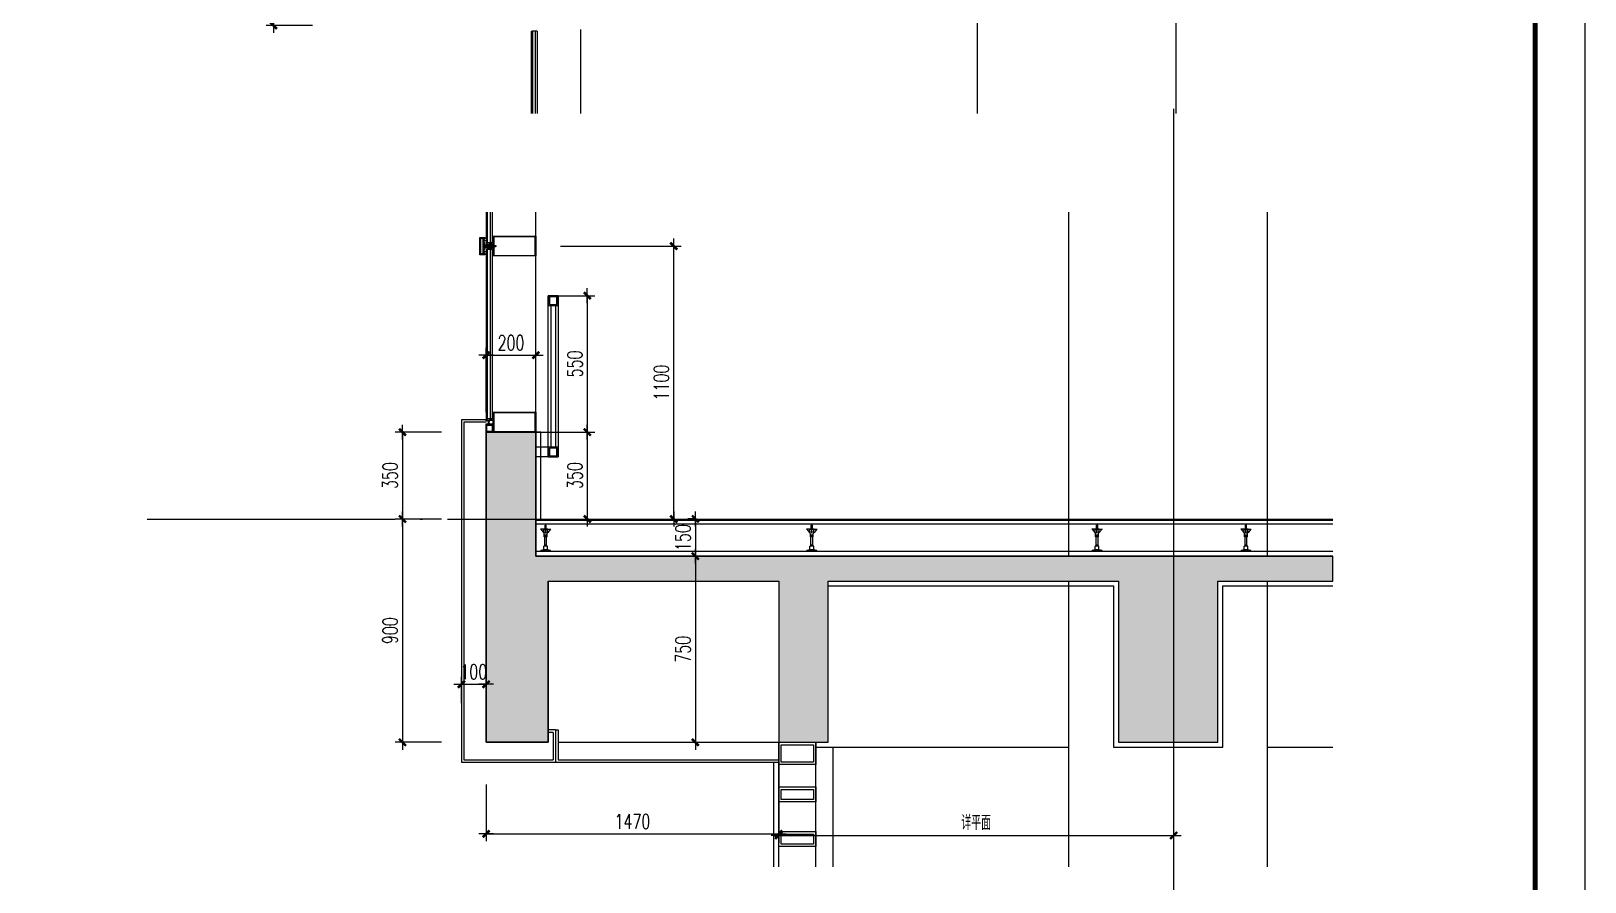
# Model space of a CAD drawing. Extents: x 1980812 to 2578970, y -669191 to 284498.
# Drawn here: x 2377895 to 2384156, y -403514 to -400084 of the extents above; entities that cross this region are included whole.
import ezdxf
from ezdxf.enums import TextEntityAlignment as Align

# ---------------------------------------------------------------- set-up
doc = ezdxf.new("R2010")
doc.units = 0
doc.header["$LTSCALE"] = 1000
doc.header["$MEASUREMENT"] = 0
for name, pattern in [('CENTER', [2, 1.25, -0.25, 0.25, -0.25]), ('DOTE', [2.42, 2, -0.2, 0.02, -0.2]), ('HIDDEN', [0.375, 0.25, -0.125]), ('HIDDEN2', [0.1875, 0.125, -0.0625])]:
    doc.linetypes.add(name, pattern=pattern)
for name, color, linetype in [('A-SECT-MBND-FINE', 252, 'Continuous'), ('A-SECT-MCUT', 1, 'Continuous'), ('A-SECT-MCUT-FINE', 137, 'Continuous'), ('dote', 1, 'DOTE'), ('SF', 1, 'Continuous'), ('TEXT', 7, 'Continuous'), ('TK', 1, 'Continuous'), ('WALL', 4, 'Continuous'), ('WINDOW', 2, 'Continuous'), ('可见看线', 63, 'Continuous'), ('建筑辅助线', 231, 'Continuous'), ('柱墙填充', 181, 'Continuous'), ('栏杆', 143, 'Continuous'), ('看线', 66, 'Continuous'), ('详细标注', 231, 'Continuous'), ('铝板', 31, 'Continuous'), ('面层', 31, 'Continuous')]:
    doc.layers.add(name, color=color, linetype=linetype)
doc.styles.add('DIM_FONT', font='SIMPLEX', dxfattribs={"width": 0.7, "bigfont": 'GBCBIG'})
doc.styles.add('ROMANS', font='simplex_.ttf', dxfattribs={"width": 0.8, "height": 500})
doc.dimstyles.new('DIMN20', dxfattribs={"dimscale": 0.2, "dimtxt": 300, "dimasz": 1, "dimexe": 150, "dimexo": 0, "dimgap": 100, "dimtad": 1, "dimdec": 0, "dimzin": 0, "dimdsep": 46, "dimtxsty": 'DIM_FONT', "dimblk1": '_DIMX', "dimblk2": '_DIMX', "dimsah": 1, "dimcen": 0.09, "dimclrd": 256, "dimclre": 256, "dimclrt": 7, "dimadec": 0, "dimazin": 0, "dimtfac": 1, "dimtdec": 0, "dimtix": 1, "dimtmove": 2, "dimatfit": 3, "dimldrblk": '_DIMX', "dimfxl": 150, "dimtolj": 1, "dimtzin": 0, "dimarcsym": 0})

# ---------------------------------------------------------------- blocks, each defined once
blk = doc.blocks.new('_DIMX')
blk.add_line((-150, 0), (150, 0))
at = {"const_width": 50}
blk.add_lwpolyline([(-70, -70), (70, 70)], dxfattribs=at)
blk = doc.blocks.new('*D2738')
at = {"layer": 'Defpoints', "color": 0, "transparency": 16777216}
for p in [(2382498.7, -401114.4, 0), (2382498.7, -403958.5), (2380907.3, -404410.1)]:
    blk.add_point(p, dxfattribs=at)
at = {"layer": '详细标注', "lineweight": -2, "transparency": 16777216}
for p, q in [((2382498.7, -401114.4), (2382498.7, -403988.5)), ((2380907.3, -404410.1), (2380907.3, -403928.5)), ((2380907.5, -403958.5), (2382498.5, -403958.5))]:
    blk.add_line(p, q, dxfattribs=at)
at = {"layer": '详细标注', "lineweight": -2, "transparency": 16777216, "xscale": 0.2, "yscale": 0.2, "zscale": 0.2, "rotation": 180}
blk.add_blockref('_DIMX', (2380907.3, -403958.5), dxfattribs=at)
at = {"layer": '详细标注', "lineweight": -2, "transparency": 16777216, "xscale": 0.2, "yscale": 0.2, "zscale": 0.2}
blk.add_blockref('_DIMX', (2382498.7, -403958.5), dxfattribs=at)
at = {"layer": '详细标注', "color": 7, "transparency": 16777216, "insert": (2381703, -403906.9), "char_height": 60, "attachment_point": 5, "style": 'DIM_FONT'}
blk.add_mtext('\\A1;详平面', dxfattribs=at)
blk = doc.blocks.new('M5x45_Pan')
at = {"color": 8, "linetype": 'HIDDEN'}
for p, q in [((0, 1.9), (45, 1.9)), ((44.4, -2.5), (44.4, 2.5)), ((0, -1.9), (45, -1.9))]:
    blk.add_line(p, q, dxfattribs=at)
at = {"color": 0, "linetype": 'ByBlock'}
blk.add_lwpolyline([(-1.4, -4.8), (0, -4.8), (0, 4.7), (-1.4, 4.7, 0.228537), (-2.2, 4.4, 0.349288), (-2.2, -4.4, 0.228537)], format="xyb", close=True, dxfattribs=at)
at = {"color": 8, "linetype": 'HIDDEN2'}
blk.add_lwpolyline([(-3.7, 0.7), (-1.8, 0.7), (-1.8, -0.8), (-3.7, -0.8)], dxfattribs=at)
at = {"color": 8, "linetype": 'ByBlock'}
blk.add_lwpolyline([(0, 2.5), (44.4, 2.5), (45, 1.9), (45, -1.9), (44.4, -2.5), (0, -2.5)], dxfattribs=at)
at = {"layer": 'TEXT', "color": 8, "linetype": 'CENTER'}
blk.add_line((48, 0), (-6.7, 0), dxfattribs=at)
at = {"layer": 'Defpoints', "color": 8, "style": 'ROMANS', "width": 0.8}
blk.add_text('M5x45', height=1, rotation=90, dxfattribs=at).set_placement((-1, 0), align=Align.MIDDLE)
blk = doc.blocks.new('*D2578')
at = {"layer": 'Defpoints', "color": 0, "transparency": 16777216}
for p in [(2380185.8, -402200.8, 0), (2380185.8, -402950.8, 0), (2380571.7, -402950.8, 0)]:
    blk.add_point(p, dxfattribs=at)
at = {"layer": '详细标注', "lineweight": -2, "transparency": 16777216}
for p, q in [((2380185.8, -402200.8, 0), (2380601.7, -402200.8, 0)), ((2380571.7, -402201, 0), (2380571.7, -402950.6, 0)), ((2380185.8, -402950.8, 0), (2380601.7, -402950.8, 0))]:
    blk.add_line(p, q, dxfattribs=at)
at = {"layer": '详细标注', "lineweight": -2, "transparency": 16777216, "xscale": 0.2, "yscale": 0.2, "zscale": 0.2}
for p, rotation in [((2380571.7, -402200.8, 0), 90), ((2380571.7, -402950.8, 0), 270)]:
    blk.add_blockref('_DIMX', p, dxfattribs=dict(at, rotation=rotation))
at = {"layer": '详细标注', "color": 7, "transparency": 16777216, "insert": (2380521.7, -402575.8, 0), "char_height": 60, "attachment_point": 5, "rotation": 90, "style": 'DIM_FONT'}
blk.add_mtext('\\A1;750', dxfattribs=at)
blk = doc.blocks.new('A$C573D0ACE')
at = {"layer": '建筑辅助线'}
for p, q in [((-40, 89), (-40, 90)), ((-29, 89), (-40, 89)), ((-40, 89), (-29, 75.7)), ((-11, 89), (-29, 89)), ((-29, 88), (-29, 89)), ((-11, 88), (-29, 88)), ((-29, 75.7), (-26.4, 72.5)), ((-25.8, 65), (-27.8, 88)), ((-14.2, 65), (-25.8, 65)), ((-25.8, 57.5), (-25.8, 65)), ((-22.5, 90), (-22.5, 105)), ((-17.5, 105), (-22.5, 105)), ((-22.4, 57.5), (-22.4, 65)), ((-20.5, 72.5), (-20.5, 88)), ((-19.5, 72.5), (-20.5, 72.5)), ((-20, 105), (-20, 110)), ((-19.5, 72.5), (-19.5, 88)), ((-17.6, 57.5), (-17.6, 65)), ((-17.5, 90), (-17.5, 105)), ((-14.2, 65), (-12.2, 88)), ((-14.2, 57.5), (-14.2, 65)), ((-11, 75.7), (-13.6, 72.5)), ((-11, 88), (-11, 89)), ((-11, 89), (0, 89)), ((0, 89), (-11, 75.7)), ((0, 89), (0, 90)), ((-27.5, 6), (-40, 3)), ((-40, 0), (-40, 3)), ((0, 3), (-40, 3)), ((-27.5, 6), (-27.5, 21)), ((-12.5, 21), (-27.5, 21)), ((-12.5, 6), (-27.5, 6)), ((-14.2, 57.5), (-25.8, 57.5)), ((-23.8, 21), (-23.8, 57.5)), ((-16.2, 25), (-23.8, 26)), ((-16.2, 24), (-23.8, 25)), ((-16.2, 23), (-23.8, 24)), ((-16.2, 22), (-23.8, 23)), ((-16.2, 21), (-23.8, 22)), ((-16.2, 21), (-16.2, 57.5)), ((-12.5, 6), (-12.5, 21)), ((0, 3), (-12.5, 6)), ((0, 0), (0, 3))]:
    blk.add_line(p, q, dxfattribs=at)
blk = doc.blocks.new('*D2579')
at = {"layer": 'Defpoints', "color": 0, "transparency": 16777216}
for p in [(2380028.6, -400950.8, 0), (2380484.4, -400950.8, 0), (2380028.6, -402050.8, 0)]:
    blk.add_point(p, dxfattribs=at)
at = {"layer": '详细标注', "lineweight": -2, "transparency": 16777216}
for p, q in [((2380028.6, -400950.8, 0), (2380514.4, -400950.8, 0)), ((2380484.4, -402050.6, 0), (2380484.4, -400951, 0)), ((2380028.6, -402050.8, 0), (2380514.4, -402050.8, 0))]:
    blk.add_line(p, q, dxfattribs=at)
at = {"layer": '详细标注', "lineweight": -2, "transparency": 16777216, "xscale": 0.2, "yscale": 0.2, "zscale": 0.2}
for p, rotation in [((2380484.4, -400950.8, 0), 90), ((2380484.4, -402050.8, 0), 270)]:
    blk.add_blockref('_DIMX', p, dxfattribs=dict(at, rotation=rotation))
at = {"layer": '详细标注', "color": 7, "transparency": 16777216, "insert": (2380434.4, -401500.8, 0), "char_height": 60, "attachment_point": 5, "rotation": 90, "style": 'DIM_FONT'}
blk.add_mtext('\\A1;1100', dxfattribs=at)
blk = doc.blocks.new('*D2580')
at = {"layer": 'Defpoints', "color": 0, "transparency": 16777216}
for p in [(2379928.7, -401390.5, 0), (2379728.7, -401620.8, 0), (2379928.7, -401620.8, 0)]:
    blk.add_point(p, dxfattribs=at)
at = {"layer": '详细标注', "lineweight": -2, "transparency": 16777216}
for p, q in [((2379728.7, -401620.8, 0), (2379728.7, -401360.5, 0)), ((2379928.7, -401620.8, 0), (2379928.7, -401360.5, 0)), ((2379728.9, -401390.5, 0), (2379928.5, -401390.5, 0))]:
    blk.add_line(p, q, dxfattribs=at)
at = {"layer": '详细标注', "lineweight": -2, "transparency": 16777216, "xscale": 0.2, "yscale": 0.2, "zscale": 0.2, "rotation": 180}
blk.add_blockref('_DIMX', (2379728.7, -401390.5, 0), dxfattribs=at)
at = {"layer": '详细标注', "lineweight": -2, "transparency": 16777216, "xscale": 0.2, "yscale": 0.2, "zscale": 0.2}
blk.add_blockref('_DIMX', (2379928.7, -401390.5, 0), dxfattribs=at)
at = {"layer": '详细标注', "color": 7, "transparency": 16777216, "insert": (2379828.7, -401340.5, 0), "char_height": 60, "attachment_point": 5, "style": 'DIM_FONT'}
blk.add_mtext('\\A1;200', dxfattribs=at)
blk = doc.blocks.new('*D2744')
at = {"layer": 'Defpoints', "color": 0, "transparency": 16777216}
for p in [(2379928.7, -401700.8, 0), (2379928.7, -402050.8, 0), (2380136.2, -402050.8, 0)]:
    blk.add_point(p, dxfattribs=at)
at = {"layer": '详细标注', "lineweight": -2, "transparency": 16777216}
for p, q in [((2379928.7, -401700.8, 0), (2380166.2, -401700.8, 0)), ((2380136.2, -401701, 0), (2380136.2, -402050.6, 0)), ((2379928.7, -402050.8, 0), (2380166.2, -402050.8, 0))]:
    blk.add_line(p, q, dxfattribs=at)
at = {"layer": '详细标注', "lineweight": -2, "transparency": 16777216, "xscale": 0.2, "yscale": 0.2, "zscale": 0.2}
for p, rotation in [((2380136.2, -401700.8, 0), 90), ((2380136.2, -402050.8, 0), 270)]:
    blk.add_blockref('_DIMX', p, dxfattribs=dict(at, rotation=rotation))
at = {"layer": '详细标注', "color": 7, "transparency": 16777216, "insert": (2380086.2, -401875.8, 0), "char_height": 60, "attachment_point": 5, "rotation": 90, "style": 'DIM_FONT'}
blk.add_mtext('\\A1;350', dxfattribs=at)
blk = doc.blocks.new('*D2581')
at = {"layer": 'Defpoints', "color": 0, "transparency": 16777216}
for p in [(2380571.7, -402050.4, 0), (2380571.7, -402200.8, 0), (2380571.7, -402200.8, 0)]:
    blk.add_point(p, dxfattribs=at)
at = {"layer": '详细标注', "lineweight": -2, "transparency": 16777216}
for p, q in [((2380571.7, -402050.4, 0), (2380541.7, -402050.4, 0)), ((2380571.7, -402050.6, 0), (2380571.7, -402200.6, 0)), ((2380571.7, -402200.8, 0), (2380541.7, -402200.8, 0))]:
    blk.add_line(p, q, dxfattribs=at)
at = {"layer": '详细标注', "lineweight": -2, "transparency": 16777216, "xscale": 0.2, "yscale": 0.2, "zscale": 0.2}
for p, rotation in [((2380571.7, -402050.4, 0), 90), ((2380571.7, -402200.8, 0), 270)]:
    blk.add_blockref('_DIMX', p, dxfattribs=dict(at, rotation=rotation))
at = {"layer": '详细标注', "color": 7, "transparency": 16777216, "insert": (2380521.7, -402125.6, 0), "char_height": 60, "attachment_point": 5, "rotation": 90, "style": 'DIM_FONT'}
blk.add_mtext('\\A1;150', dxfattribs=at)
blk = doc.blocks.new('*D2582')
at = {"layer": 'Defpoints', "color": 0, "transparency": 16777216}
for p in [(2379548.8, -401700.8, 0), (2379391.6, -402050.8, 0), (2379548.8, -402050.8, 0)]:
    blk.add_point(p, dxfattribs=at)
at = {"layer": '详细标注', "lineweight": -2, "transparency": 16777216}
for p, q in [((2379548.8, -401700.8, 0), (2379361.6, -401700.8, 0)), ((2379391.6, -401701, 0), (2379391.6, -402050.6, 0)), ((2379548.8, -402050.8, 0), (2379361.6, -402050.8, 0))]:
    blk.add_line(p, q, dxfattribs=at)
at = {"layer": '详细标注', "lineweight": -2, "transparency": 16777216, "xscale": 0.2, "yscale": 0.2, "zscale": 0.2}
for p, rotation in [((2379391.6, -401700.8, 0), 90), ((2379391.6, -402050.8, 0), 270)]:
    blk.add_blockref('_DIMX', p, dxfattribs=dict(at, rotation=rotation))
at = {"layer": '详细标注', "color": 7, "transparency": 16777216, "insert": (2379341.6, -401875.8, 0), "char_height": 60, "attachment_point": 5, "rotation": 90, "style": 'DIM_FONT'}
blk.add_mtext('\\A1;350', dxfattribs=at)
blk = doc.blocks.new('*D2583')
at = {"layer": 'Defpoints', "color": 0, "transparency": 16777216}
for p in [(2379548.8, -402050.8, 0), (2379391.6, -402950.8, 0), (2379548.8, -402950.8, 0)]:
    blk.add_point(p, dxfattribs=at)
at = {"layer": '详细标注', "lineweight": -2, "transparency": 16777216}
for p, q in [((2379548.8, -402050.8, 0), (2379361.6, -402050.8, 0)), ((2379391.6, -402051, 0), (2379391.6, -402950.6, 0)), ((2379548.8, -402950.8, 0), (2379361.6, -402950.8, 0))]:
    blk.add_line(p, q, dxfattribs=at)
at = {"layer": '详细标注', "lineweight": -2, "transparency": 16777216, "xscale": 0.2, "yscale": 0.2, "zscale": 0.2}
for p, rotation in [((2379391.6, -402050.8, 0), 90), ((2379391.6, -402950.8, 0), 270)]:
    blk.add_blockref('_DIMX', p, dxfattribs=dict(at, rotation=rotation))
at = {"layer": '详细标注', "color": 7, "transparency": 16777216, "insert": (2379341.6, -402500.8, 0), "char_height": 60, "attachment_point": 5, "rotation": 90, "style": 'DIM_FONT'}
blk.add_mtext('\\A1;900', dxfattribs=at)
blk = doc.blocks.new('A$C32E42E09')
at = {"layer": '栏杆', "color": 2}
for p, q in [((60, 763.5), (60, 193.5)), ((80, 763.5), (80, 193.5))]:
    blk.add_line(p, q, dxfattribs=at)
at = {"layer": '栏杆'}
for p, q in [((50, 193.5), (0, 193.5)), ((50, 153.5), (0, 153.5))]:
    blk.add_line(p, q, dxfattribs=at)
blk.add_lwpolyline([(50, 153.5), (50, 803.5), (90, 803.5), (90, 153.5)], dxfattribs=at)
at = {"layer": '栏杆', "color": 2}
for points in [[(50, 763.5), (90, 763.5), (90, 803.5), (50, 803.5)], [(55, 768.5), (85, 768.5), (85, 798.5), (55, 798.5)], [(50, 153.5), (90, 153.5), (90, 193.5), (50, 193.5)], [(55, 158.5), (85, 158.5), (85, 188.5), (55, 188.5)]]:
    blk.add_lwpolyline(points, close=True, dxfattribs=at)
blk = doc.blocks.new('*D2745')
at = {"layer": 'Defpoints', "color": 0, "transparency": 16777216}
for p in [(2380018.7, -401150.8, 0), (2379928.7, -401700.8, 0), (2380136.2, -401700.8)]:
    blk.add_point(p, dxfattribs=at)
at = {"layer": '详细标注', "linetype": 'ByBlock', "lineweight": -2, "transparency": 16777216}
for p, q in [((2380018.7, -401150.8), (2380166.2, -401150.8)), ((2379928.7, -401700.8), (2380166.2, -401700.8))]:
    blk.add_line(p, q, dxfattribs=at)
at = {"layer": '详细标注', "lineweight": -2, "transparency": 16777216}
blk.add_line((2380136.2, -401151), (2380136.2, -401700.6), dxfattribs=at)
at = {"layer": '详细标注', "lineweight": -2, "transparency": 16777216, "xscale": 0.2, "yscale": 0.2, "zscale": 0.2}
for p, rotation in [((2380136.2, -401150.8), 90), ((2380136.2, -401700.8), 270)]:
    blk.add_blockref('_DIMX', p, dxfattribs=dict(at, rotation=rotation))
at = {"layer": '详细标注', "color": 7, "transparency": 16777216, "insert": (2380086.2, -401425.8), "char_height": 60, "attachment_point": 5, "rotation": 90, "style": 'DIM_FONT'}
blk.add_mtext('\\A1;550', dxfattribs=at)
blk = doc.blocks.new('*D2586')
at = {"layer": 'Defpoints', "color": 0, "transparency": 16777216}
for p in [(2379728.7, -403120.2, 0), (2380907.3, -403120.2, 0), (2380907.3, -403319.9)]:
    blk.add_point(p, dxfattribs=at)
at = {"layer": '详细标注', "linetype": 'ByBlock', "lineweight": -2, "transparency": 16777216}
for p, q in [((2379728.7, -403120.2), (2379728.7, -403349.9)), ((2380907.3, -403120.2), (2380907.3, -403349.9))]:
    blk.add_line(p, q, dxfattribs=at)
at = {"layer": '详细标注', "lineweight": -2, "transparency": 16777216}
blk.add_line((2379728.9, -403319.9), (2380907.1, -403319.9), dxfattribs=at)
at = {"layer": '详细标注', "lineweight": -2, "transparency": 16777216, "xscale": 0.2, "yscale": 0.2, "zscale": 0.2, "rotation": 180}
blk.add_blockref('_DIMX', (2379728.7, -403319.9), dxfattribs=at)
at = {"layer": '详细标注', "lineweight": -2, "transparency": 16777216, "xscale": 0.2, "yscale": 0.2, "zscale": 0.2}
blk.add_blockref('_DIMX', (2380907.3, -403319.9), dxfattribs=at)
at = {"layer": '详细标注', "color": 7, "transparency": 16777216, "insert": (2380318, -403269.9), "char_height": 60, "attachment_point": 5, "style": 'DIM_FONT'}
blk.add_mtext('\\A1;1470', dxfattribs=at)
blk = doc.blocks.new('*D2337')
at = {"layer": 'Defpoints', "color": 0, "transparency": 16777216}
for p in [(2379028.9, -399081.8, 0), (2378871.8, -400061.8, 0), (2379028.9, -400061.8, 0)]:
    blk.add_point(p, dxfattribs=at)
at = {"layer": '详细标注', "lineweight": -2, "transparency": 16777216}
for p, q in [((2379028.9, -399081.8, 0), (2378841.8, -399081.8, 0)), ((2378871.8, -399082, 0), (2378871.8, -400061.6, 0)), ((2379028.9, -400061.8, 0), (2378841.8, -400061.8, 0))]:
    blk.add_line(p, q, dxfattribs=at)
at = {"layer": '详细标注', "lineweight": -2, "transparency": 16777216, "xscale": 0.2, "yscale": 0.2, "zscale": 0.2}
for p, rotation in [((2378871.8, -399081.8, 0), 90), ((2378871.8, -400061.8, 0), 270)]:
    blk.add_blockref('_DIMX', p, dxfattribs=dict(at, rotation=rotation))
at = {"layer": '详细标注', "color": 7, "transparency": 16777216, "insert": (2378821.8, -399571.8, 0), "char_height": 60, "attachment_point": 5, "rotation": 90, "style": 'DIM_FONT'}
blk.add_mtext('\\A1;980', dxfattribs=at)
blk = doc.blocks.new('*D2339')
at = {"layer": 'Defpoints', "color": 0, "transparency": 16777216}
for p in [(2380907.3, -402874.8), (2382498.7, -402874.8, 0), (2382498.7, -403326.4)]:
    blk.add_point(p, dxfattribs=at)
at = {"layer": '详细标注', "lineweight": -2, "transparency": 16777216}
for p, q in [((2380907.3, -402874.8), (2380907.3, -403356.4)), ((2382498.7, -402874.8), (2382498.7, -403356.4)), ((2380907.5, -403326.4), (2382498.5, -403326.4))]:
    blk.add_line(p, q, dxfattribs=at)
at = {"layer": '详细标注', "lineweight": -2, "transparency": 16777216, "xscale": 0.2, "yscale": 0.2, "zscale": 0.2, "rotation": 180}
blk.add_blockref('_DIMX', (2380907.3, -403326.4), dxfattribs=at)
at = {"layer": '详细标注', "lineweight": -2, "transparency": 16777216, "xscale": 0.2, "yscale": 0.2, "zscale": 0.2}
blk.add_blockref('_DIMX', (2382498.7, -403326.4), dxfattribs=at)
at = {"layer": '详细标注', "color": 7, "transparency": 16777216, "insert": (2381703, -403274.7), "char_height": 60, "attachment_point": 5, "style": 'DIM_FONT'}
blk.add_mtext('\\A1;详平面', dxfattribs=at)
blk = doc.blocks.new('*D1485')
at = {"layer": 'Defpoints', "color": 0, "transparency": 16777216}
for p in [(0, -1016), (-100, -1091.6, 0), (0, -1091.6, 0)]:
    blk.add_point(p, dxfattribs=at)
at = {"layer": '详细标注', "lineweight": -2, "transparency": 16777216}
for p, q in [((-100, -1091.6), (-100, -986)), ((0, -1091.6), (0, -986)), ((-100.2, -1016), (-100.4, -1016)), ((-100, -1016), (0, -1016)), ((0.2, -1016), (0.4, -1016))]:
    blk.add_line(p, q, dxfattribs=at)
at = {"layer": '详细标注', "lineweight": -2, "transparency": 16777216, "xscale": 0.2, "yscale": 0.2, "zscale": 0.2}
blk.add_blockref('_DIMX', (-100, -1016), dxfattribs=at)
at = {"layer": '详细标注', "lineweight": -2, "transparency": 16777216, "xscale": 0.2, "yscale": 0.2, "zscale": 0.2, "rotation": 180}
blk.add_blockref('_DIMX', (0, -1016), dxfattribs=at)
at = {"layer": '详细标注', "color": 7, "transparency": 16777216, "insert": (-50, -966), "char_height": 60, "attachment_point": 5, "style": 'DIM_FONT'}
blk.add_mtext('\\A1;100', dxfattribs=at)
blk = doc.blocks.new('A$C57A61443')
at = {"layer": '铝板'}
for p, q in [((280, -1200, 0), (250, -1200, 0)), ((270, -1210, 0), (250, -1210, 0)), ((270, -1210, 0), (270, -1320)), ((280, -1200, 0), (280, -1330, 0))]:
    blk.add_line(p, q, dxfattribs=at)
for points in [[(0, 50), (-100, 50), (-100, -150), (-100, -150), (-100, -1330), (280, -1330)], [(0, 40), (-90, 40), (-90, -140), (-90, -140), (-90, -1320), (270, -1320)]]:
    blk.add_lwpolyline(points, dxfattribs=at)
at = {"layer": '详细标注'}
dim = blk.add_aligned_dim(p1=(-100, -1091.6, 0), p2=(0, -1091.6, 0), distance=75.7, dimstyle='DIMN20', dxfattribs=at)
dim.commit()
dim.dimension.update_dxf_attribs({"geometry": '*D1485', "text_midpoint": (-50, -966, 0)})

msp = doc.modelspace()

# ---------------------------------------------------------------- hatches: boundary and pattern name
at = {"layer": '柱墙填充'}
h = msp.add_hatch(dxfattribs=at)
h.set_pattern_fill('钢筋混凝土', color=256, scale=20)
h.set_pattern_definition([(45, (2376079.31, -524551.334), (-35.35534, 35.35534), []), (50, (2376079.31, -524551.33), (143.45204, -12.55043), [15, -165]), (355, (2376079.31, -524551.33), (-27.75027, 150.43843), [12, -132]), (100.4514, (2376091.26, -524552.38), (115.70188, 137.88791), [12.74804, -140.22842]), (46.1842, (2376079.31, -524511.33), (213.4482, -33.1038), [22.5, -247.5]), (96.6356, (2376097.1, -524514.1), (186.93254, 194.82357), [19.12206, -210.3426]), (351.1842, (2376079.3, -524511.33), (186.9324, 194.82372), [18, -198]), (21, (2376099.31, -524521.33), (119.38141, -80.52378), [15, -165]), (326, (2376099.31, -524521.33), (48.66307, 145.03001), [12, -132]), (71.4514, (2376109.26, -524528.04), (168.04453, 64.5061), [12.74804, -140.22842]), (37.5, (2376079.31, -524551.334), (2.43197, 66.57877), [0, -130.4, 0, -134, 0, -132.5]), (7.5, (2376079.31, -524551.334), (52.613907, 78.882342), [0, -76.4, 0, -127.4, 0, -50.5]), (327.5, (2376034.71, -524551.334), (106.764487, -4.510974), [0, -50, 0, -156, 0, -207]), (317.5, (2376014.71, -524551.33), (116.637234, 20.021), [0, -65, 0, -103.6, 0, -147])])
h.paths.add_polyline_path([(2379728.7, -401700.8), (2379728.7, -401900.8), (2379728.7, -401900.8), (2379728.7, -402850.8), (2379728.7, -402850.8), (2379728.7, -402950.8), (2379978.7, -402950.8), (2379978.7, -402300.8), (2380907.3, -402300.8), (2380907.3, -402950.8), (2381107.3, -402950.8), (2381107.3, -402300.8), (2382276.5, -402300.8), (2382276.5, -402950.8), (2382676.5, -402950.8), (2382676.5, -402300.8), (2383139.8, -402300.8), (2383139.8, -402200.8), (2379928.7, -402200.8), (2379928.7, -401700.8)])

# ---------------------------------------------------------------- linework, layer by layer
at = {"layer": 'A-SECT-MBND-FINE'}
msp.add_line((2382276.5, -402950.8, 0), (2382676.5, -402950.8, 0), dxfattribs=at)
at = {"layer": 'A-SECT-MCUT', "elevation": 0}
for points in [[(2379723.2, -400985.8), (2379703.7, -400985.8), (2379703.7, -400915.8), (2379723.2, -400915.8, -0.414214), (2379723.7, -400916.3), (2379723.7, -400916.6, -0.351524), (2379723.3, -400917.1), (2379719.5, -400918, -0.256425), (2379719, -400917.8), (2379718.3, -400917.2, 0.198912), (2379718, -400917), (2379712.2, -400917, 0.414214), (2379711.7, -400917.5), (2379711.7, -400920.5, -0.414214), (2379711.2, -400921), (2379710.7, -400921, -0.414214), (2379710.2, -400920.5), (2379710.2, -400917.5, 0.414214), (2379709.7, -400917), (2379705.7, -400917, 0.414214), (2379705.2, -400917.5), (2379705.2, -400984.1, 0.414214), (2379705.7, -400984.6), (2379709.7, -400984.6, 0.414214), (2379710.2, -400984.1), (2379710.2, -400981.1, -0.414214), (2379710.7, -400980.6), (2379711.2, -400980.6, -0.414214), (2379711.7, -400981.1), (2379711.7, -400984.1, 0.414214), (2379712.2, -400984.6), (2379718, -400984.6, 0.198912), (2379718.3, -400984.5), (2379719, -400983.8, -0.256425), (2379719.5, -400983.7), (2379723.3, -400984.5, -0.351524), (2379723.7, -400985), (2379723.7, -400985.3, -0.414214)], [(2379723.7, -400939.8, -0.414214), (2379723.2, -400940.3), (2379722.2, -400940.3, 0.414214), (2379721.7, -400940.8), (2379721.7, -400960.8, 0.414214), (2379722.2, -400961.3), (2379723.2, -400961.3, -0.414214), (2379723.7, -400961.8), (2379723.7, -400962.8, -0.414214), (2379723.2, -400963.3), (2379719.2, -400963.3), (2379719.2, -400971.1, 0.414214), (2379719.7, -400971.6), (2379723.2, -400971.6, -0.414214), (2379723.7, -400972.1), (2379723.7, -400974.6, -0.414214), (2379723.2, -400975.1), (2379722.7, -400975.1, -0.414214), (2379722.2, -400974.6), (2379722.2, -400974.1, 0.414214), (2379721.7, -400973.6), (2379719.7, -400973.6, 0.414214), (2379719.2, -400974.1), (2379719.2, -400981.1, 0.414214), (2379719.7, -400981.6), (2379721.7, -400981.6, 0.414214), (2379722.2, -400981.1), (2379722.2, -400980.6, -0.414214), (2379722.7, -400980.1), (2379723.2, -400980.1, -0.414214), (2379723.7, -400980.6), (2379723.7, -400983.8, -0.479811), (2379723.1, -400984.3), (2379719.4, -400983.5, 0.256425), (2379718.9, -400983.6), (2379718.3, -400984.3, -0.198912), (2379717.9, -400984.4), (2379715, -400984.4, -0.10157), (2379714.8, -400984.4), (2379712.3, -400983.3, -0.300021), (2379712, -400982.9), (2379712, -400982.1, -0.414214), (2379712.5, -400981.6), (2379716.2, -400981.6, 0.414214), (2379716.7, -400981.1), (2379716.7, -400974.3), (2379716.7, -400927.3), (2379716.7, -400920.6, 0.414214), (2379716.2, -400920.1), (2379712.5, -400920.1, -0.414214), (2379712, -400919.6), (2379712, -400918.8, -0.300021), (2379712.3, -400918.3), (2379714.8, -400917.3, -0.10157), (2379715, -400917.2), (2379717.9, -400917.2, -0.198912), (2379718.3, -400917.4), (2379718.9, -400918, 0.256425), (2379719.4, -400918.2), (2379723.1, -400917.4, -0.479811), (2379723.7, -400917.9), (2379723.7, -400921.1, -0.414214), (2379723.2, -400921.6), (2379722.7, -400921.6, -0.414214), (2379722.2, -400921.1), (2379722.2, -400920.6, 0.414214), (2379721.7, -400920.1), (2379719.7, -400920.1, 0.414214), (2379719.2, -400920.6), (2379719.2, -400927.6, 0.414214), (2379719.7, -400928.1), (2379721.7, -400928.1, 0.414214), (2379722.2, -400927.6), (2379722.2, -400927.1, -0.414214), (2379722.7, -400926.6), (2379723.2, -400926.6, -0.414214), (2379723.7, -400927.1), (2379723.7, -400929.6, -0.414214), (2379723.2, -400930.1), (2379719.7, -400930.1, 0.414214), (2379719.2, -400930.6), (2379719.2, -400938.3), (2379723.2, -400938.3, -0.414214), (2379723.7, -400938.8)]]:
    msp.add_lwpolyline(points, format="xyb", close=True, dxfattribs=at)
for points in [[(2379739.4, -400956.2), (2379743.2, -400955.8), (2379744.1, -400956.9), (2379743.5, -400957.4), (2379743, -400956.8), (2379739.4, -400957.7), (2379739.4, -400958.6), (2379728.2, -400958.6), (2379728.2, -400957.1), (2379738.2, -400957.1), (2379738.2, -400944.6), (2379728.2, -400944.6), (2379728.2, -400943.1), (2379739.4, -400943.1), (2379739.4, -400943.9), (2379743, -400944.8), (2379743.5, -400944.3), (2379744.1, -400944.7), (2379743.2, -400945.8), (2379739.4, -400945.5)], [(2379928.7, -400950.8), (2379928.7, -400990.8), (2379793.1, -400990.8), (2379756.7, -400990.8), (2379756.7, -400958.6), (2379740, -400958.6), (2379740, -400957.7), (2379743.5, -400956.8), (2379744, -400957.4), (2379756.7, -400957.4), (2379756.7, -400950.8), (2379756.7, -400944.3), (2379744, -400944.3), (2379743.5, -400944.8), (2379740, -400944), (2379740, -400943.1), (2379756.7, -400943.1), (2379756.7, -400910.8), (2379793.1, -400910.8), (2379928.7, -400910.8)], [(2379759.7, -400988.3), (2379925.7, -400988.3), (2379925.7, -400950.8), (2379925.7, -400913.3), (2379759.7, -400913.3)], [(2379928.7, -401660.8), (2379928.7, -401700.8), (2379793.1, -401700.8), (2379756.7, -401700.8), (2379756.7, -401668.6), (2379740, -401668.6), (2379740, -401667.7), (2379743.5, -401666.8), (2379744, -401667.4), (2379756.7, -401667.4), (2379756.7, -401660.8), (2379756.7, -401654.3), (2379744, -401654.3), (2379743.5, -401654.8), (2379740, -401654), (2379740, -401653.1), (2379756.7, -401653.1), (2379756.7, -401620.8), (2379793.1, -401620.8), (2379928.7, -401620.8)], [(2379759.7, -401698.3), (2379925.7, -401698.3), (2379925.7, -401660.8), (2379925.7, -401623.3), (2379759.7, -401623.3)], [(2379739.4, -401666.2), (2379743.2, -401665.8), (2379744.1, -401666.9), (2379743.5, -401667.4), (2379743, -401666.8), (2379739.4, -401667.7), (2379739.4, -401668.6), (2379728.2, -401668.6), (2379728.2, -401667.1), (2379738.2, -401667.1), (2379738.2, -401654.6), (2379728.2, -401654.6), (2379728.2, -401653.1), (2379739.4, -401653.1), (2379739.4, -401653.9), (2379743, -401654.8), (2379743.5, -401654.3), (2379744.1, -401654.7), (2379743.2, -401655.8), (2379739.4, -401655.5)], [(2379728.7, -401669.6), (2379755.7, -401669.6), (2379755.7, -401700.8), (2379728.7, -401700.8)], [(2379731.7, -401672.6), (2379752.7, -401672.6), (2379752.7, -401697.8), (2379731.7, -401697.8)]]:
    msp.add_lwpolyline(points, close=True, dxfattribs=at)
at = {"layer": 'A-SECT-MCUT-FINE'}
for p, q in [((2379929.1, -400084.3, 0), (2379915.1, -400084.3, 0)), ((2380110.1, -400417.1, 0), (2380110.1, -400078.3, 0)), ((2379928.7, -401700.8, 0), (2379928.7, -400813.9, 0)), ((2379747.7, -400937.1, 0), (2379733.7, -400937.1, 0)), ((2379747.7, -400964.5, 0), (2379733.7, -400964.5, 0)), ((2379747.7, -401647.1, 0), (2379733.7, -401647.1, 0))]:
    msp.add_line(p, q, dxfattribs=at)
for centre in [(2379746.5, -400940.1, 0), (2379746.5, -400961.5, 0), (2379746.5, -401650.1, 0)]:
    msp.add_circle(centre, 2.98, dxfattribs=at)
for centre, start, end in [((2379729.9, -400939.6, 0), 320.56823, 27.91829), ((2379729.9, -400962, 0), 332.08171, 39.43177), ((2379729.9, -401649.6, 0), 320.56823, 27.91829)]:
    msp.add_arc(centre, 5.39, start, end, dxfattribs=at)
at = {"layer": 'dote', "linetype": 'DOTE', "ltscale": 0.5}
for p, q in [((2382498.7, -400398.3, 0), (2382498.7, -406092.4, 0)), ((2378362.3, -402050.8, 0), (2383139.8, -402050.8, 0))]:
    msp.add_line(p, q, dxfattribs=at)
at = {"layer": 'TK'}
msp.add_lwpolyline([(2384155.9, -391502), (2384155.9, -408322), (2372275.9, -408322), (2372275.9, -391502)], close=True, dxfattribs=at)
at = {"layer": 'TK', "const_width": 20}
msp.add_lwpolyline([(2372475.9, -408122), (2383955.9, -408122), (2383955.9, -392002), (2372475.9, -392002)], close=True, dxfattribs=at)
at = {"layer": 'WALL'}
for p, q in [((2379728.7, -401900.8), (2379728.7, -401700.8)), ((2379728.7, -401700.8), (2379928.7, -401700.8, 0)), ((2379728.7, -401900.8, 0), (2379728.7, -401700.8, 0)), ((2379928.7, -401700.8, 0), (2379928.7, -402200.8, 0)), ((2379728.7, -402850.8, 0), (2379728.7, -401900.8, 0)), ((2379928.7, -402200.8, 0), (2383139.8, -402200.8, 0)), ((2379978.7, -402300.8, 0), (2379978.7, -402950.8, 0)), ((2379978.7, -402300.8, 0), (2380907.3, -402300.8, 0)), ((2380907.3, -402300.8, 0), (2380907.3, -402950.8, 0)), ((2381107.3, -402300.8, 0), (2382276.5, -402300.8, 0)), ((2381107.3, -402950.8, 0), (2381107.3, -402300.8, 0)), ((2382676.5, -402300.8, 0), (2383139.8, -402300.8, 0)), ((2379728.7, -402850.8), (2379728.7, -402850.8, 0)), ((2379728.7, -402950.8, 0), (2379728.7, -402850.8, 0)), ((2379728.7, -402850.8, 0), (2379728.7, -402850.8, 0)), ((2379728.7, -402950.8), (2379978.7, -402950.8, 0)), ((2379978.7, -402950.8, 0), (2379728.7, -402950.8, 0)), ((2380907.3, -402950.8, 0), (2381107.3, -402950.8, 0))]:
    msp.add_line(p, q, dxfattribs=at)
msp.add_lwpolyline([(2379728.7, -401700.8), (2379728.7, -401900.8), (2379728.7, -401900.8), (2379728.7, -402850.8), (2379728.7, -402850.8), (2379728.7, -402950.8), (2379978.7, -402950.8), (2379978.7, -402300.8), (2380907.3, -402300.8), (2380907.3, -402950.8), (2381107.3, -402950.8), (2381107.3, -402300.8), (2382276.5, -402300.8), (2382276.5, -402950.8), (2382676.5, -402950.8), (2382676.5, -402300.8), (2383139.8, -402300.8), (2383139.8, -402200.8), (2379928.7, -402200.8), (2379928.7, -401700.8)], close=True, dxfattribs=at)
at = {"layer": 'WALL', "elevation": 0}
msp.add_lwpolyline([(2382276.5, -402300.8), (2382276.5, -402950.8), (2382676.5, -402950.8), (2382676.5, -402300.8)], dxfattribs=at)
at = {"layer": 'WINDOW'}
for p, q in [((2379910.1, -400085.3, 0), (2379911.1, -400084.3, 0)), ((2379910.1, -400085.3, 0), (2379910.1, -400417.1, 0)), ((2379911.1, -400084.3, 0), (2379915.1, -400084.3, 0)), ((2379915.1, -400084.3, 0), (2379916.1, -400085.3, 0)), ((2379916.1, -400417.1, 0), (2379916.1, -400084.3, 0)), ((2379929.1, -400084.3, 0), (2379928.1, -400085.3, 0)), ((2379928.1, -400417.1, 0), (2379928.1, -400085.3, 0)), ((2379933.1, -400084.3, 0), (2379929.1, -400084.3, 0)), ((2379934.1, -400085.3, 0), (2379933.1, -400084.3, 0)), ((2379934.1, -400085.3, 0), (2379934.1, -400417.1, 0)), ((2379728.7, -400813.9, 0), (2379728.7, -400936.1, 0)), ((2379734.7, -400936.1, 0), (2379734.7, -400813.9, 0)), ((2379746.7, -400936.1, 0), (2379746.7, -400813.9, 0)), ((2379752.7, -400813.9, 0), (2379752.7, -400936.1, 0)), ((2379728.7, -400936.1, 0), (2379729.7, -400937.1, 0)), ((2379729.7, -400937.1, 0), (2379733.7, -400937.1, 0)), ((2379733.7, -400937.1, 0), (2379734.7, -400936.1, 0)), ((2379747.7, -400937.1, 0), (2379746.7, -400936.1, 0)), ((2379751.7, -400937.1, 0), (2379747.7, -400937.1, 0)), ((2379752.7, -400936.1, 0), (2379751.7, -400937.1, 0)), ((2379728.7, -400965.5, 0), (2379729.7, -400964.5, 0)), ((2379728.7, -400965.5, 0), (2379728.7, -401646.1, 0)), ((2379729.7, -400964.5, 0), (2379733.7, -400964.5, 0)), ((2379733.7, -400964.5, 0), (2379734.7, -400965.5, 0)), ((2379734.7, -401646.1, 0), (2379734.7, -400965.5, 0)), ((2379747.7, -400964.5, 0), (2379746.7, -400965.5, 0)), ((2379746.7, -401646.1, 0), (2379746.7, -400965.5, 0)), ((2379751.7, -400964.5, 0), (2379747.7, -400964.5, 0)), ((2379752.7, -400965.5, 0), (2379751.7, -400964.5, 0)), ((2379752.7, -400965.5, 0), (2379752.7, -401646.1, 0)), ((2379728.7, -401646.1, 0), (2379729.7, -401647.1, 0)), ((2379729.7, -401647.1, 0), (2379733.7, -401647.1, 0)), ((2379733.7, -401647.1, 0), (2379734.7, -401646.1, 0)), ((2379747.7, -401647.1, 0), (2379746.7, -401646.1, 0)), ((2379751.7, -401647.1, 0), (2379747.7, -401647.1, 0)), ((2379752.7, -401646.1, 0), (2379751.7, -401647.1, 0))]:
    msp.add_line(p, q, dxfattribs=at)
at = {"layer": '可见看线'}
for p, q in [((2381708.6, -400417.1, 0), (2381708.6, -399331.8, 0)), ((2382508.6, -400417.1, 0), (2382508.6, -399331.8, 0)), ((2382076.5, -402200.8, 0), (2382076.5, -400813.9, 0)), ((2382876.5, -402200.8, 0), (2382876.5, -400813.9, 0)), ((2382076.5, -403453.3, 0), (2382076.5, -402300.8, 0)), ((2382876.5, -403453.3, 0), (2382876.5, -402300.8, 0)), ((2380907.3, -403453.3, 0), (2380907.3, -402950.8, 0)), ((2381057.3, -403453.3, 0), (2381057.3, -402950.8, 0)), ((2382876.5, -402970.8, 0), (2383139.8, -402970.8, 0))]:
    msp.add_line(p, q, dxfattribs=at)
at = {"layer": '看线', "elevation": 0}
for points in [[(2380907.3, -402950.8), (2381057.3, -402950.8), (2381057.3, -403040.8), (2380907.3, -403040.8)], [(2380917.3, -402960.8), (2381047.3, -402960.8), (2381047.3, -403030.8), (2380917.3, -403030.8)], [(2380907.3, -403130.8), (2381057.3, -403130.8), (2381057.3, -403190.8), (2380907.3, -403190.8)], [(2380917.3, -403140.8), (2381047.3, -403140.8), (2381047.3, -403180.8), (2380917.3, -403180.8)], [(2380907.3, -403310.8), (2381057.3, -403310.8), (2381057.3, -403370.8), (2380907.3, -403370.8)], [(2380917.3, -403320.8), (2381047.3, -403320.8), (2381047.3, -403360.8), (2380917.3, -403360.8)]]:
    msp.add_lwpolyline(points, close=True, dxfattribs=at)
at = {"layer": '铝板'}
for p, q in [((2380008.7, -402900.8, 0), (2380008.7, -403030.8, 0)), ((2380008.7, -402900.8, 0), (2380008.7, -403030.8, 0)), ((2380008.7, -402900.8, 0), (2380008.7, -403030.8, 0)), ((2380008.7, -402900.8, 0), (2380018.7, -402900.8, 0)), ((2380018.7, -402900.8, 0), (2380018.7, -403020.8, 0)), ((2380008.7, -403030.8, 0), (2380907.3, -403030.8, 0)), ((2380018.7, -403020.8, 0), (2380907.3, -403020.8, 0))]:
    msp.add_line(p, q, dxfattribs=at)
at = {"layer": '面层'}
for p, q in [((2379928.7, -402050.8, 0), (2383139.8, -402050.8, 0)), ((2379928.7, -402055.8, 0), (2383139.8, -402055.8, 0)), ((2379928.7, -402070.8, 0), (2383139.8, -402070.8, 0)), ((2379928.7, -402180.8, 0), (2383139.8, -402180.8, 0)), ((2381107.3, -402320.8, 0), (2382256.5, -402320.8, 0)), ((2382256.5, -402320.8, 0), (2382256.5, -402970.8, 0)), ((2382696.5, -402970.8, 0), (2382696.5, -402320.8, 0)), ((2382696.5, -402320.8, 0), (2383139.8, -402320.8, 0)), ((2380018.7, -402950.8, 0), (2380907.3, -402950.8, 0)), ((2381057.3, -402970.8, 0), (2382076.5, -402970.8, 0)), ((2381057.3, -402970.8, 0), (2381657.3, -402970.8, 0)), ((2381127.3, -403453.3, 0), (2381127.3, -402969.4, 0)), ((2382256.5, -402970.8, 0), (2382696.5, -402970.8, 0)), ((2380887.3, -403453.3, 0), (2380887.3, -403030.8, 0))]:
    msp.add_line(p, q, dxfattribs=at)
at = {"layer": '面层', "elevation": 0}
msp.add_lwpolyline([(2379948.7, -402050.8), (2379948.7, -401700.8), (2379928.7, -401700.8)], dxfattribs=at)

# ---------------------------------------------------------------- block references
at = {"layer": 'SF', "rotation": 0.0004018880973149244}
msp.add_blockref('M5x45_Pan', (2379721.7, -400950.8, 0), dxfattribs=at)
at = {"layer": '栏杆'}
msp.add_blockref('A$C32E42E09', (2379928.7, -401954.3, 0), dxfattribs=at)
at = {"layer": '铝板'}
msp.add_blockref('A$C57A61443', (2379728.7, -401700.8, 0), dxfattribs=at)
at = {"layer": '面层'}
for p in [(2379988.5, -402180.8, 0), (2381060.9, -402180.8, 0), (2382210.2, -402180.8, 0), (2382810.2, -402180.8, 0)]:
    msp.add_blockref('A$C573D0ACE', p, dxfattribs=at)

# ---------------------------------------------------------------- dimensions: what is measured, and where the dimension line sits
at = {"layer": '详细标注'}
for base, p1, p2, picture, middle in [((2378871.8, -400061.8, 0), (2379028.9, -399081.8, 0), (2379028.9, -400061.8, 0), '*D2337', (2378821.8, -399571.8, 0)), ((2380484.4, -400950.8, 0), (2380028.6, -402050.8, 0), (2380028.6, -400950.8, 0), '*D2579', (2380434.4, -401500.8, 0)), ((2379391.6, -402050.8, 0), (2379548.8, -401700.8, 0), (2379548.8, -402050.8, 0), '*D2582', (2379341.6, -401875.8, 0)), ((2380136.2, -402050.8, 0), (2379928.7, -401700.8, 0), (2379928.7, -402050.8, 0), '*D2744', (2380086.2, -401875.8, 0)), ((2379391.6, -402950.8, 0), (2379548.8, -402050.8, 0), (2379548.8, -402950.8, 0), '*D2583', (2379341.6, -402500.8, 0)), ((2380571.7, -402200.8, 0), (2380571.7, -402050.4, 0), (2380571.7, -402200.8, 0), '*D2581', (2380521.7, -402125.6, 0)), ((2380571.7, -402950.8, 0), (2380185.8, -402200.8, 0), (2380185.8, -402950.8, 0), '*D2578', (2380521.7, -402575.8, 0))]:
    dim = msp.add_linear_dim(base=base, p1=p1, p2=p2, angle=90, dimstyle='DIMN20', dxfattribs=at)
    dim.commit()
    dim.dimension.update_dxf_attribs({"geometry": picture, "text_midpoint": middle})
dim = msp.add_linear_dim(base=(2380136.2, -401700.8, 0), p1=(2380018.7, -401150.8, 0), p2=(2379928.7, -401700.8, 0), angle=90, dimstyle='DIMN20', override={"dimfxl": 250, "dimarcsym": 1}, dxfattribs=at)
dim.commit()
dim.dimension.update_dxf_attribs({"geometry": '*D2745', "text_midpoint": (2380086.2, -401425.8, 0)})
for base, p1, p2, picture, middle in [((2382498.7, -403958.5), (2380907.3, -404410.1), (2382498.7, -401114.4, 0), '*D2738', (2381703, -403906.9)), ((2382498.7, -403326.4), (2380907.3, -402874.8), (2382498.7, -402874.8, 0), '*D2339', (2381703, -403274.7))]:
    dim = msp.add_linear_dim(base=base, p1=p1, p2=p2, text='详平面', dimstyle='DIMN20', dxfattribs=at)
    dim.commit()
    dim.dimension.update_dxf_attribs({"geometry": picture, "text_midpoint": middle})
dim = msp.add_linear_dim(base=(2379928.7, -401390.5, 0), p1=(2379728.7, -401620.8, 0), p2=(2379928.7, -401620.8, 0), dimstyle='DIMN20', dxfattribs=at)
dim.commit()
dim.dimension.update_dxf_attribs({"geometry": '*D2580', "text_midpoint": (2379828.7, -401340.5, 0)})
dim = msp.add_linear_dim(base=(2380907.3, -403319.9), p1=(2379728.7, -403120.2, 0), p2=(2380907.3, -403120.2, 0), text='1470', dimstyle='DIMN20', override={"dimarcsym": 1}, dxfattribs=at)
dim.commit()
dim.dimension.update_dxf_attribs({"geometry": '*D2586', "text_midpoint": (2380318, -403269.9)})

doc.saveas('drawing.dxf')
